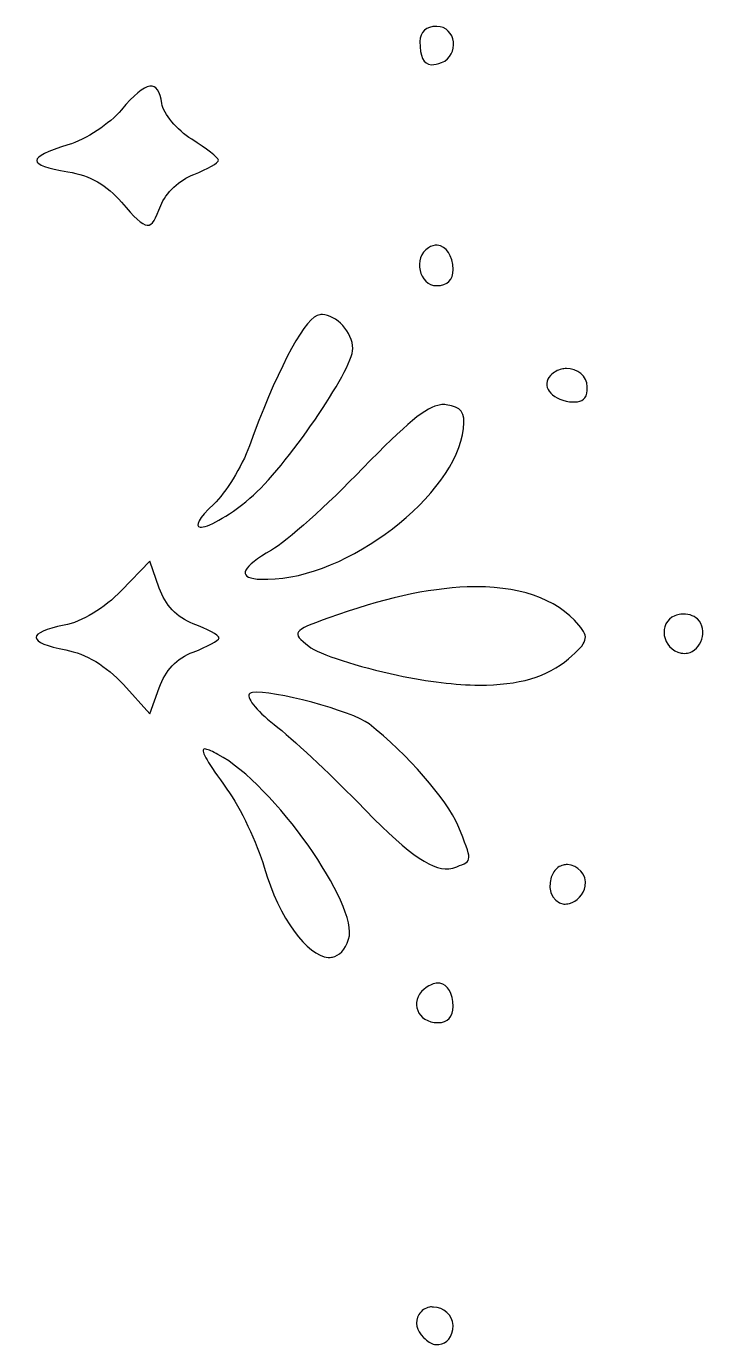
# Model space of a CAD drawing. Header units: centimetres. Extents: x -10 to 10, y -12.4 to 12.4.
# Drawn here: x 8.739 to 9.815, y 6.832 to 8.909 of the extents above; entities that cross this region are included whole.
import ezdxf

# ---------------------------------------------------------------- set-up
doc = ezdxf.new("R2010")
doc.units = ezdxf.units.CM
doc.header["$MEASUREMENT"] = 0
doc.layers.add('Layer 1', color=7, linetype='Continuous')

msp = doc.modelspace()

# ---------------------------------------------------------------- linework, layer by layer
at = {"layer": 'Layer 1', "color": 16, "lineweight": 25}
for points, knots in [([(9.38609, 8.90903), (9.41682, 8.90903), (9.4227, 8.86317), (9.39353, 8.85198), (9.39353, 8.85198), (9.38773, 8.84976), (9.38212, 8.84846), (9.37782, 8.84867), (9.37782, 8.84867), (9.36493, 8.84937), (9.35963, 8.86171), (9.35963, 8.88505), (9.35963, 8.88505), (9.35963, 8.90044), (9.3693, 8.90903), (9.38609, 8.90903)], [0, 0, 0, 0, 0.2, 0.2, 0.2, 0.2, 0.4, 0.4, 0.4, 0.4, 0.6, 0.6, 0.6, 0.6, 1, 1, 1, 1]), ([(8.93382, 8.81477), (8.94409, 8.81637), (8.94998, 8.80744), (8.95284, 8.78748), (8.95284, 8.78748), (8.95516, 8.77127), (8.97668, 8.74588), (8.99997, 8.73126), (8.99997, 8.73126), (9.02327, 8.71664), (9.04186, 8.70204), (9.04214, 8.69819), (9.04214, 8.69819), (9.04242, 8.69434), (9.02497, 8.68405), (9.00328, 8.67587), (9.00328, 8.67587), (8.98118, 8.66753), (8.95847, 8.64623), (8.95119, 8.62709), (8.95119, 8.62709), (8.94297, 8.60546), (8.93802, 8.59494), (8.92969, 8.59567), (8.92969, 8.59567), (8.92136, 8.5964), (8.90948, 8.60792), (8.88918, 8.63205), (8.88918, 8.63205), (8.86676, 8.6587), (8.83953, 8.67446), (8.80484, 8.68001), (8.80484, 8.68001), (8.73946, 8.69046), (8.7393, 8.70254), (8.80484, 8.72218), (8.80484, 8.72218), (8.83332, 8.73071), (8.87098, 8.75595), (8.88918, 8.77758), (8.88918, 8.77758), (8.90892, 8.80103), (8.92356, 8.81318), (8.93383, 8.81479), (8.93383, 8.81479), (8.93383, 8.81479), (8.93382, 8.81477), (8.93382, 8.81477)], [0, 0, 0, 0, 0.0769231, 0.0769231, 0.0769231, 0.0769231, 0.1538462, 0.1538462, 0.1538462, 0.1538462, 0.2307692, 0.2307692, 0.2307692, 0.2307692, 0.3076923, 0.3076923, 0.3076923, 0.3076923, 0.3846154, 0.3846154, 0.3846154, 0.3846154, 0.4615385, 0.4615385, 0.4615385, 0.4615385, 0.5384615, 0.5384615, 0.5384615, 0.5384615, 0.6153846, 0.6153846, 0.6153846, 0.6153846, 0.6923077, 0.6923077, 0.6923077, 0.6923077, 0.7692308, 0.7692308, 0.7692308, 0.7692308, 0.8461538, 0.8461538, 0.8461538, 0.8461538, 1, 1, 1, 1]), ([(9.38692, 8.56424), (9.40062, 8.56321), (9.41172, 8.54794), (9.41172, 8.52621), (9.41172, 8.52621), (9.41172, 8.5094), (9.40341, 8.50058), (9.38609, 8.50058), (9.38609, 8.50058), (9.35812, 8.50058), (9.34827, 8.54491), (9.37286, 8.56011), (9.37286, 8.56011), (9.37779, 8.56316), (9.38235, 8.56459), (9.38692, 8.56424)], [0, 0, 0, 0, 0.2, 0.2, 0.2, 0.2, 0.4, 0.4, 0.4, 0.4, 0.6, 0.6, 0.6, 0.6, 1, 1, 1, 1]), ([(9.20585, 8.4551), (9.22742, 8.45457), (9.25381, 8.42739), (9.25381, 8.40136), (9.25381, 8.40136), (9.25381, 8.36782), (9.14761, 8.2131), (9.09175, 8.16572), (9.09175, 8.16572), (9.05568, 8.13512), (9.02352, 8.11894), (9.0132, 8.12024), (9.0132, 8.12024), (9.00517, 8.12126), (9.00997, 8.13339), (9.0347, 8.15662), (9.0347, 8.15662), (9.05308, 8.17389), (9.07897, 8.21503), (9.09092, 8.2484), (9.09092, 8.2484), (9.13022, 8.3581), (9.17482, 8.44472), (9.19758, 8.45345), (9.19758, 8.45345), (9.2004, 8.45453), (9.20277, 8.45518), (9.20585, 8.4551)], [0, 0, 0, 0, 0.125, 0.125, 0.125, 0.125, 0.25, 0.25, 0.25, 0.25, 0.375, 0.375, 0.375, 0.375, 0.5, 0.5, 0.5, 0.5, 0.625, 0.625, 0.625, 0.625, 0.75, 0.75, 0.75, 0.75, 1, 1, 1, 1]), ([(9.59032, 8.36994), (9.60723, 8.37005), (9.62339, 8.35857), (9.62339, 8.341), (9.62339, 8.341), (9.62339, 8.32561), (9.61876, 8.31909), (9.60768, 8.31785), (9.60768, 8.31785), (9.60399, 8.31744), (9.60067, 8.31706), (9.59528, 8.31785), (9.59528, 8.31785), (9.56554, 8.32223), (9.54978, 8.34346), (9.56551, 8.35919), (9.56551, 8.35919), (9.57059, 8.36427), (9.57649, 8.36777), (9.58287, 8.36911), (9.58287, 8.36911), (9.58526, 8.36961), (9.5879, 8.36992), (9.59031, 8.36994), (9.59031, 8.36994), (9.59031, 8.36994), (9.59032, 8.36994), (9.59032, 8.36994)], [0, 0, 0, 0, 0.125, 0.125, 0.125, 0.125, 0.25, 0.25, 0.25, 0.25, 0.375, 0.375, 0.375, 0.375, 0.5, 0.5, 0.5, 0.5, 0.625, 0.625, 0.625, 0.625, 0.75, 0.75, 0.75, 0.75, 1, 1, 1, 1]), ([(9.39188, 8.31289), (9.3951, 8.31334), (9.39802, 8.31331), (9.40098, 8.31289), (9.40098, 8.31289), (9.42489, 8.30947), (9.43118, 8.30143), (9.42827, 8.27568), (9.42827, 8.27568), (9.4164, 8.17074), (9.24424, 8.03838), (9.11987, 8.03838), (9.11987, 8.03838), (9.11371, 8.03838), (9.1079, 8.0379), (9.10333, 8.03838), (9.10333, 8.03838), (9.07138, 8.04172), (9.07943, 8.05741), (9.12565, 8.08386), (9.12565, 8.08386), (9.14922, 8.09735), (9.2138, 8.15528), (9.26952, 8.21284), (9.26952, 8.21284), (9.33805, 8.28364), (9.36933, 8.30974), (9.39189, 8.31289), (9.39189, 8.31289), (9.39189, 8.31289), (9.39188, 8.31289), (9.39188, 8.31289)], [0, 0, 0, 0, 0.1111111, 0.1111111, 0.1111111, 0.1111111, 0.2222222, 0.2222222, 0.2222222, 0.2222222, 0.3333333, 0.3333333, 0.3333333, 0.3333333, 0.4444444, 0.4444444, 0.4444444, 0.4444444, 0.5555556, 0.5555556, 0.5555556, 0.5555556, 0.6666667, 0.6666667, 0.6666667, 0.6666667, 0.7777778, 0.7777778, 0.7777778, 0.7777778, 1, 1, 1, 1]), ([(8.93382, 8.06649), (8.93382, 8.06649), (8.9487, 8.02432), (8.9487, 8.02432), (8.9487, 8.02432), (8.95804, 7.99753), (8.97644, 7.97791), (9.00244, 7.9681), (9.00244, 7.9681), (9.02438, 7.95982), (9.04295, 7.94985), (9.04295, 7.94578), (9.04295, 7.94578), (9.04295, 7.94171), (9.02438, 7.93174), (9.00244, 7.92346), (9.00244, 7.92346), (8.97633, 7.9136), (8.95815, 7.89435), (8.9487, 7.86724), (8.9487, 7.86724), (8.9487, 7.86724), (8.93382, 7.8259), (8.93382, 7.8259), (8.93382, 7.8259), (8.93382, 7.8259), (8.89248, 7.8722), (8.89248, 7.8722), (8.89248, 7.8722), (8.86551, 7.90164), (8.83271, 7.92092), (8.80153, 7.92677), (8.80153, 7.92677), (8.7403, 7.93826), (8.73933, 7.95443), (8.79905, 7.96563), (8.79905, 7.96563), (8.82654, 7.97079), (8.86247, 7.99271), (8.88917, 8.0202), (8.88917, 8.0202), (8.88917, 8.0202), (8.93382, 8.0665), (8.93382, 8.0665), (8.93382, 8.0665), (8.93382, 8.0665), (8.93382, 8.06649), (8.93382, 8.06649)], [0, 0, 0, 0, 0.0769231, 0.0769231, 0.0769231, 0.0769231, 0.1538462, 0.1538462, 0.1538462, 0.1538462, 0.2307692, 0.2307692, 0.2307692, 0.2307692, 0.3076923, 0.3076923, 0.3076923, 0.3076923, 0.3846154, 0.3846154, 0.3846154, 0.3846154, 0.4615385, 0.4615385, 0.4615385, 0.4615385, 0.5384615, 0.5384615, 0.5384615, 0.5384615, 0.6153846, 0.6153846, 0.6153846, 0.6153846, 0.6923077, 0.6923077, 0.6923077, 0.6923077, 0.7692308, 0.7692308, 0.7692308, 0.7692308, 0.8461538, 0.8461538, 0.8461538, 0.8461538, 1, 1, 1, 1]), ([(9.43405, 8.02598), (9.51374, 8.02886), (9.57452, 8.00857), (9.61016, 7.96562), (9.61016, 7.96562), (9.62632, 7.94615), (9.62488, 7.93959), (9.59362, 7.9127), (9.59362, 7.9127), (9.56082, 7.88449), (9.51477, 7.87095), (9.45306, 7.87136), (9.45306, 7.87136), (9.41604, 7.8716), (9.37346, 7.87671), (9.32408, 7.88707), (9.32408, 7.88707), (9.26283, 7.89992), (9.19966, 7.92014), (9.18435, 7.93255), (9.18435, 7.93255), (9.15675, 7.9549), (9.15795, 7.95617), (9.21577, 7.9772), (9.21577, 7.9772), (9.29889, 8.00743), (9.37208, 8.02374), (9.43405, 8.02598)], [0, 0, 0, 0, 0.125, 0.125, 0.125, 0.125, 0.25, 0.25, 0.25, 0.25, 0.375, 0.375, 0.375, 0.375, 0.5, 0.5, 0.5, 0.5, 0.625, 0.625, 0.625, 0.625, 0.75, 0.75, 0.75, 0.75, 1, 1, 1, 1]), ([(9.77057, 7.98298), (9.78044, 7.98404), (9.79123, 7.98134), (9.79703, 7.97554), (9.79703, 7.97554), (9.81461, 7.95796), (9.80282, 7.92584), (9.78132, 7.9218), (9.78132, 7.9218), (9.77825, 7.92122), (9.7748, 7.92114), (9.7714, 7.9218), (9.7714, 7.9218), (9.74104, 7.92765), (9.73396, 7.96995), (9.76148, 7.9805), (9.76148, 7.9805), (9.76446, 7.98164), (9.76729, 7.98263), (9.77058, 7.98298), (9.77058, 7.98298), (9.77058, 7.98298), (9.77057, 7.98298), (9.77057, 7.98298)], [0, 0, 0, 0, 0.1428571, 0.1428571, 0.1428571, 0.1428571, 0.2857143, 0.2857143, 0.2857143, 0.2857143, 0.4285714, 0.4285714, 0.4285714, 0.4285714, 0.5714286, 0.5714286, 0.5714286, 0.5714286, 0.7142857, 0.7142857, 0.7142857, 0.7142857, 1, 1, 1, 1]), ([(9.09588, 7.85979), (9.12566, 7.8643), (9.25361, 7.83056), (9.27943, 7.81018), (9.27943, 7.81018), (9.33962, 7.76268), (9.40209, 7.69147), (9.41916, 7.6506), (9.41916, 7.6506), (9.44304, 7.59346), (9.44277, 7.59498), (9.41751, 7.58528), (9.41751, 7.58528), (9.41355, 7.58376), (9.40937, 7.58226), (9.40511, 7.58197), (9.40511, 7.58197), (9.37523, 7.57994), (9.33621, 7.60939), (9.26042, 7.6878), (9.26042, 7.6878), (9.2169, 7.73283), (9.15816, 7.78739), (9.12978, 7.80934), (9.12978, 7.80934), (9.10103, 7.83159), (9.08416, 7.85343), (9.09175, 7.85812), (9.09175, 7.85812), (9.09281, 7.85877), (9.0939, 7.85947), (9.09588, 7.85977), (9.09588, 7.85977), (9.09588, 7.85977), (9.09588, 7.85979), (9.09588, 7.85979)], [0, 0, 0, 0, 0.1, 0.1, 0.1, 0.1, 0.2, 0.2, 0.2, 0.2, 0.3, 0.3, 0.3, 0.3, 0.4, 0.4, 0.4, 0.4, 0.5, 0.5, 0.5, 0.5, 0.6, 0.6, 0.6, 0.6, 0.7, 0.7, 0.7, 0.7, 0.8, 0.8, 0.8, 0.8, 1, 1, 1, 1]), ([(9.01898, 7.77049), (9.01972, 7.77089), (9.02086, 7.77073), (9.02229, 7.77049), (9.02229, 7.77049), (9.0261, 7.76987), (9.03288, 7.76673), (9.04131, 7.76222), (9.04131, 7.76222), (9.12852, 7.71554), (9.26403, 7.52425), (9.24719, 7.47118), (9.24719, 7.47118), (9.24176, 7.45406), (9.23236, 7.44468), (9.22156, 7.44307), (9.22156, 7.44307), (9.21954, 7.44277), (9.2171, 7.44205), (9.21495, 7.44224), (9.21495, 7.44224), (9.18273, 7.44504), (9.13782, 7.50278), (9.11408, 7.58445), (9.11408, 7.58445), (9.103, 7.62257), (9.07681, 7.67806), (9.05538, 7.70765), (9.05538, 7.70765), (9.0256, 7.74877), (9.01381, 7.76771), (9.019, 7.77049), (9.019, 7.77049), (9.019, 7.77049), (9.01898, 7.77049), (9.01898, 7.77049)], [0, 0, 0, 0, 0.1, 0.1, 0.1, 0.1, 0.2, 0.2, 0.2, 0.2, 0.3, 0.3, 0.3, 0.3, 0.4, 0.4, 0.4, 0.4, 0.5, 0.5, 0.5, 0.5, 0.6, 0.6, 0.6, 0.6, 0.7, 0.7, 0.7, 0.7, 0.8, 0.8, 0.8, 0.8, 1, 1, 1, 1]), ([(9.59197, 7.58859), (9.60762, 7.58778), (9.62364, 7.57317), (9.62008, 7.55469), (9.62008, 7.55469), (9.61765, 7.54206), (9.60697, 7.52966), (9.59528, 7.5274), (9.59528, 7.5274), (9.59215, 7.52679), (9.58896, 7.52617), (9.58618, 7.52657), (9.58618, 7.52657), (9.56677, 7.52941), (9.55716, 7.55547), (9.57047, 7.57701), (9.57047, 7.57701), (9.57417, 7.58299), (9.57958, 7.58653), (9.58535, 7.58776), (9.58535, 7.58776), (9.58751, 7.58822), (9.58973, 7.5887), (9.59196, 7.58859), (9.59196, 7.58859), (9.59196, 7.58859), (9.59197, 7.58859), (9.59197, 7.58859)], [0, 0, 0, 0, 0.125, 0.125, 0.125, 0.125, 0.25, 0.25, 0.25, 0.25, 0.375, 0.375, 0.375, 0.375, 0.5, 0.5, 0.5, 0.5, 0.625, 0.625, 0.625, 0.625, 0.75, 0.75, 0.75, 0.75, 1, 1, 1, 1]), ([(9.38527, 7.40173), (9.38725, 7.40197), (9.38923, 7.40205), (9.39106, 7.40173), (9.39106, 7.40173), (9.40324, 7.39961), (9.41173, 7.38613), (9.41173, 7.36535), (9.41173, 7.36535), (9.41173, 7.34903), (9.40367, 7.33972), (9.38775, 7.33972), (9.38775, 7.33972), (9.35583, 7.33972), (9.34224, 7.37271), (9.36625, 7.39264), (9.36625, 7.39264), (9.37282, 7.39809), (9.37931, 7.40106), (9.38527, 7.40174), (9.38527, 7.40174), (9.38527, 7.40174), (9.38527, 7.40173), (9.38527, 7.40173)], [0, 0, 0, 0, 0.1428571, 0.1428571, 0.1428571, 0.1428571, 0.2857143, 0.2857143, 0.2857143, 0.2857143, 0.4285714, 0.4285714, 0.4285714, 0.4285714, 0.5714286, 0.5714286, 0.5714286, 0.5714286, 0.7142857, 0.7142857, 0.7142857, 0.7142857, 1, 1, 1, 1]), ([(9.37452, 6.89158), (9.37671, 6.89199), (9.37887, 6.89169), (9.38113, 6.89158), (9.38113, 6.89158), (9.3962, 6.89092), (9.41172, 6.87946), (9.41172, 6.86264), (9.41172, 6.86264), (9.41172, 6.84454), (9.40215, 6.83357), (9.3894, 6.83287), (9.3894, 6.83287), (9.38748, 6.83276), (9.38478, 6.83248), (9.38279, 6.83287), (9.38279, 6.83287), (9.3768, 6.83404), (9.3712, 6.83784), (9.36543, 6.84362), (9.36543, 6.84362), (9.3541, 6.85495), (9.35084, 6.86844), (9.35799, 6.88), (9.35799, 6.88), (9.36189, 6.88632), (9.36796, 6.89035), (9.37453, 6.89158), (9.37453, 6.89158), (9.37453, 6.89158), (9.37452, 6.89158), (9.37452, 6.89158)], [0, 0, 0, 0, 0.1111111, 0.1111111, 0.1111111, 0.1111111, 0.2222222, 0.2222222, 0.2222222, 0.2222222, 0.3333333, 0.3333333, 0.3333333, 0.3333333, 0.4444444, 0.4444444, 0.4444444, 0.4444444, 0.5555556, 0.5555556, 0.5555556, 0.5555556, 0.6666667, 0.6666667, 0.6666667, 0.6666667, 0.7777778, 0.7777778, 0.7777778, 0.7777778, 1, 1, 1, 1])]:
    msp.add_open_spline(points, degree=3, knots=knots, dxfattribs=at)

doc.saveas('drawing.dxf')
